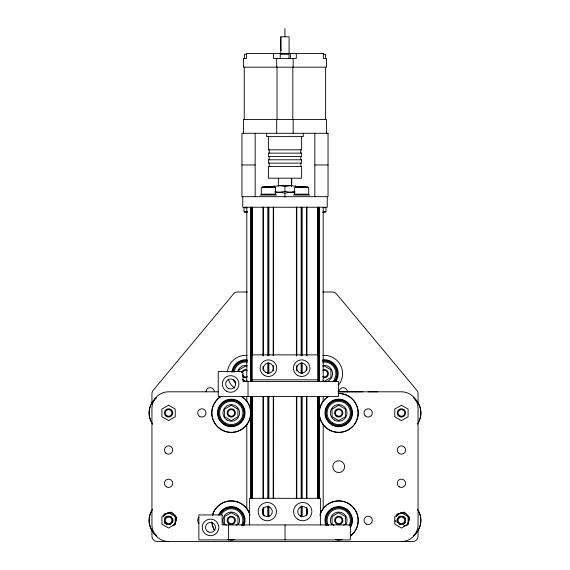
<?xml version="1.0" encoding="UTF-8"?>
<svg xmlns="http://www.w3.org/2000/svg" width="570" height="570" viewBox="0 0 570 570"><rect width="100%" height="100%" fill="white"/><g stroke="black" fill="none" stroke-linecap="round" stroke-linejoin="round"><path stroke-width="0.85" d="M175.995 520.731L176.037 520.41A6.612 6.612 0 0 0 174.684 515.344L174.484 515.088M408.861 520.731L408.897 520.41A6.612 6.612 0 0 0 407.543 515.344L407.343 515.088M163.433 516.505L164.096 514.047L171.47 512.074L176.871 517.475L174.897 524.849L172.432 525.511M395.245 520.41L395.352 521.807M396.293 516.505L396.955 514.047L404.33 512.074L409.73 517.475L407.757 524.849L403.638 525.953M175.767 521.593L175.638 521.892A6.612 6.612 0 0 1 174.912 523.246M408.626 521.593L408.505 521.892A6.612 6.612 0 0 1 407.771 523.246M272.211 186.696L271.249 187.209L270.294 186.696L268.37 187.209L266.454 186.696L265.492 187.209L264.53 186.696M305.47 186.696L304.508 187.209L303.546 186.696L301.63 187.209L299.706 186.696L298.751 187.209L297.789 186.696M247.031 380.56L245.691 381.33L242.364 379.413M322.934 366.745L324.273 365.969L330.928 369.809L330.928 377.49L324.273 381.33L322.934 380.56M236.172 525.234L237.932 524.215L237.932 516.534L231.278 512.694L224.623 516.534L224.623 524.215L226.376 525.234M343.625 525.234L345.377 524.215L345.377 516.534L338.722 512.694L332.068 516.534L332.068 524.215L333.828 525.234M246.96 211.969L246.397 211.89M167.352 513.178L167.053 513.299A6.612 6.612 0 0 0 163.668 516.313M400.211 513.178L399.912 513.299A6.612 6.612 0 0 0 396.528 516.313M274.12 185.613L274.12 186.39L279.528 185.613L284.936 186.39L291.598 185.656L295.745 186.39L295.745 185.613M294.989 192.852L284.936 191.484L274.882 192.852M274.882 191.677L284.936 193.045L294.989 191.677M168.207 512.943L168.535 512.907A6.612 6.612 0 0 1 173.594 514.261L173.857 514.461M401.073 512.943L401.394 512.907A6.612 6.612 0 0 1 406.46 514.261L406.716 514.461M291.598 192.218L293.564 191.976M280.775 53.452L280.775 36.815L289.09 36.815L289.09 53.452M281.331 50.124L280.86 50.124L280.86 36.815M246.44 54.278L244.402 54.278L244.402 58.439M280.86 54.278L289.004 54.278L289.004 58.439M323.432 54.278L325.463 54.278L325.463 58.439M241.944 164.979L255.153 164.979M314.832 164.979L328.035 164.979M278.281 185.613L291.591 185.613M262.136 186.696L274.612 186.696M295.388 186.696L307.864 186.696M260.055 195.011L276.685 195.011M293.315 195.011L309.945 195.011M247.366 207.737L243.974 207.737L243.974 211.727L247.366 211.727M323.724 207.737L326.004 207.737L326.004 211.727L323.724 211.727M244.473 212.225L247.302 212.225M322.677 212.225L325.506 212.225M247.323 292.004L237.576 292.004A5.28 5.28 0 0 0 233.515 293.906L153.159 390.336A5.28 5.28 0 0 0 151.941 393.713L151.941 403.453M322.677 292.004L332.424 292.004A5.28 5.28 0 0 1 336.485 293.906L416.841 390.336A5.28 5.28 0 0 1 418.059 393.713L418.059 403.453M252.011 354.875L318.096 354.875M252.011 379.82L318.096 379.82M338.017 391.797L362.891 391.797M368.17 391.797L377.732 391.797M218.339 391.804L168.57 391.804A16.63 16.63 0 0 0 151.941 408.441L151.941 524.87A16.63 16.63 0 0 0 168.57 541.5M338.323 391.804L401.43 391.804A16.63 16.63 0 0 1 418.059 408.441L418.059 524.87A16.63 16.63 0 0 1 401.43 541.5M323.019 211.969L323.589 211.89M247.031 366.745L245.691 365.969L239.037 369.809L239.037 371.832M243.019 379.82L244.687 381.487M418.059 530.022L418.059 536.22A5.28 5.28 0 0 1 412.78 541.5L157.22 541.5A5.28 5.28 0 0 1 151.941 536.22L151.941 530.022M327.237 196.671L327.237 207.238L242.742 207.238L242.742 196.671M326.453 133.287L326.453 119.565L243.418 119.565L243.418 133.287M325.62 67.175L325.62 119.565M323.197 207.238L323.197 381.572M323.197 396.692L323.197 401.137M323.197 424.265L323.197 508.761M320.411 524.92L320.411 498.308L249.589 498.308L249.589 524.92M319.464 207.238L319.464 381.572M319.464 396.692L319.464 498.087M318.68 207.238L318.68 381.572M318.68 396.692L318.68 498.087M318.373 207.238L318.373 381.572M318.373 396.692L318.373 498.087M318.195 207.238L318.195 381.572M318.195 396.692L318.195 498.087M318.01 207.238L318.01 381.572M318.01 396.692L318.01 498.087M317.433 207.238L317.433 355.773M317.433 396.692L317.433 498.087M314.832 133.287L314.832 196.671M306.867 207.238L306.867 355.773M306.867 366.446L306.867 370.008M306.867 396.692L306.867 498.087M306.867 507.87L306.867 514.988M306.689 207.238L306.617 355.773M306.689 366.446L306.617 370.008M306.617 396.692L306.689 498.087M306.617 507.87L306.689 514.988M306.517 207.238L306.517 355.773M306.517 366.446L306.517 370.008M306.517 396.692L306.517 498.087M306.517 507.87L306.517 514.988M303.233 133.287L303.233 136.615L266.639 136.615L266.639 133.287M302.129 207.238L302.129 355.773M302.129 362.891L302.129 373.564M302.129 396.692L302.129 498.087M302.129 506.096L302.129 516.769M301.63 136.615L301.63 149.817L268.37 149.817L268.37 136.615M301.63 207.238L301.63 355.773M301.63 362.891L301.63 373.564M301.63 396.692L301.63 498.087M301.63 506.096L301.63 516.769M301.131 207.238L301.131 355.773M301.131 362.891L301.131 373.564M301.131 396.692L301.131 498.087M301.131 506.096L301.131 516.769M300.803 149.817L300.803 153.145M300.803 156.472L300.803 159.799M300.803 163.12L300.803 166.447M296.742 207.238L296.742 355.773M296.742 365.555L296.742 370.892M296.742 396.692L296.742 498.087M296.642 207.238L296.642 355.773M296.642 396.692L296.642 498.087M296.571 207.238L296.571 355.773M296.571 396.692L296.571 498.087M296.393 207.238L296.393 355.773M296.393 396.692L296.393 498.087M296.286 53.452L296.286 58.439L273.586 58.439L273.586 53.452M293.165 58.439L293.165 67.175M293.165 119.565L293.165 133.287M292.823 67.175L292.823 119.565M291.655 178.36L291.655 186.369M291.605 178.182L291.605 186.112M290.401 53.452L290.401 58.439M285.05 524.92L285.05 539.89M284.936 28.5L284.936 36.815M284.936 186.39L284.936 191.484M284.936 193.045L284.936 197.291M280.226 53.452L280.226 58.439M278.395 178.182L278.345 186.369M277.048 67.175L277.048 119.565M276.699 58.439L276.699 67.175M276.699 119.565L276.699 133.287M273.6 207.238L273.6 355.773M273.6 367.337L273.6 369.118M273.6 396.692L273.6 498.087M273.422 207.238L273.351 355.773M273.351 367.337L273.422 369.118M273.422 396.692L273.351 498.087M273.251 207.238L273.251 355.773M273.251 365.555L273.251 370.892M273.251 396.692L273.251 498.087M269.197 149.817L269.197 153.145M269.197 156.472L269.197 159.799M269.197 163.12L269.197 166.447M268.862 207.238L268.862 355.773M268.862 362.891L268.862 373.564M268.862 396.692L268.862 498.087M268.862 506.096L268.862 516.769M268.363 207.238L268.363 355.773M268.363 362.891L268.363 373.564M268.363 396.692L268.363 498.087M268.363 506.096L268.363 516.769M267.864 207.238L267.864 355.773M267.864 362.891L267.864 373.564M267.864 396.692L267.864 498.087M267.864 506.096L267.864 516.769M263.475 207.238L263.475 355.773M263.475 366.446L263.475 370.008M263.475 396.692L263.475 498.087M263.475 507.87L263.475 514.988M263.376 207.238L263.376 355.773M263.376 366.446L263.376 370.008M263.376 396.692L263.376 498.087M263.376 507.87L263.376 514.988M263.304 207.238L263.304 355.773M263.304 366.446L263.304 370.008M263.304 396.692L263.304 498.087M263.304 507.87L263.304 514.988M263.126 207.238L263.126 355.773M263.126 366.446L263.126 370.008M263.126 396.692L263.126 498.087M263.126 507.87L263.126 514.988M255.153 133.287L255.153 196.671M252.56 207.238L252.56 355.773M252.56 396.692L252.56 498.087M251.983 207.238L251.954 381.572M251.983 396.692L251.954 498.087M251.797 207.238L251.797 381.572M251.797 396.692L251.797 498.087M251.619 207.238L251.619 381.572M251.619 396.692L251.619 498.087M251.313 207.238L251.313 381.572M251.313 396.692L251.313 498.087M250.529 207.238L250.529 381.572M250.529 396.692L250.529 498.087M248.014 381.487L248.014 396.456M246.796 207.238L246.796 381.572M246.796 396.692L246.796 401.137M246.796 424.265L246.796 508.761M244.245 67.175L244.245 119.565M228.613 524.92L228.613 539.89M224.074 524.535A8.315 8.315 0 0 1 231.278 512.059A8.315 8.315 0 0 1 238.481 524.535M234.676 539.619A19.544 19.544 0 0 1 227.879 539.619M214.349 530.15A19.544 19.544 0 0 1 211.805 522.077M212.396 515.316A19.544 19.544 0 0 1 249.917 514.503M232.959 539.683A19.38 19.38 0 0 1 229.589 539.683M214.498 530.064A19.38 19.38 0 0 1 211.969 522.063M212.56 515.358A19.38 19.38 0 0 1 249.995 515.358M219.022 515.301A13.267 13.267 0 0 1 236.351 508.119A13.267 13.267 0 0 1 243.533 525.455M218.702 514.774A13.766 13.766 0 0 1 236.543 507.663A13.766 13.766 0 0 1 244.124 525.305M220.305 514.047A12.661 12.661 0 0 1 236.878 509.017A12.661 12.661 0 0 1 242.977 525.219M221.189 514.553A11.642 11.642 0 0 1 236.764 510.107A11.642 11.642 0 0 1 241.716 525.526M320.084 514.503A19.544 19.544 0 0 1 349.93 504.365A19.544 19.544 0 0 1 350.621 535.878M342.121 539.619A19.544 19.544 0 0 1 335.324 539.619M320.005 515.358A19.38 19.38 0 0 1 349.488 504.265A19.38 19.38 0 0 1 350.522 535.75M340.411 539.683A19.38 19.38 0 0 1 337.041 539.683M326.468 525.455A13.267 13.267 0 0 1 339.592 507.143A13.267 13.267 0 0 1 350.208 527.008M325.876 525.305A13.766 13.766 0 0 1 339.805 506.659A13.766 13.766 0 0 1 350.643 527.257M327.023 525.219A12.661 12.661 0 0 1 338.722 507.713A12.661 12.661 0 0 1 350.422 525.219M328.284 525.526A11.642 11.642 0 0 1 338.722 508.732A11.642 11.642 0 0 1 349.168 525.526M331.519 524.535A8.315 8.315 0 0 1 338.722 512.059A8.315 8.315 0 0 1 345.926 524.535M338.722 393.414A19.515 19.515 0 0 1 357.155 419.335A19.515 19.515 0 0 1 326.617 428.234A19.515 19.515 0 0 1 328.242 396.464M338.722 393.549A19.38 19.38 0 0 1 357.027 419.292A19.38 19.38 0 0 1 326.703 428.127A19.38 19.38 0 0 1 328.32 396.585M241.773 396.442A19.544 19.544 0 0 1 246.062 425.705A19.544 19.544 0 0 1 216.486 425.705A19.544 19.544 0 0 1 220.782 396.442M241.68 396.585A19.38 19.38 0 0 1 245.941 425.598A19.38 19.38 0 0 1 216.614 425.598A19.38 19.38 0 0 1 220.868 396.585M198.894 523.317A4.161 4.161 0 0 1 198.894 517.439M152.561 424.137A19.544 19.544 0 0 1 156.672 397.425M151.791 422.619A19.38 19.38 0 0 1 156.109 398.088M413.307 397.447A19.515 19.515 0 0 1 417.418 424.116M413.891 398.088A19.38 19.38 0 0 1 418.209 422.619M417.418 509.188A19.515 19.515 0 0 1 413.307 535.857M418.209 510.684A19.38 19.38 0 0 1 413.891 535.216M405.491 525.269A6.612 6.612 0 0 1 404.793 525.597M397.24 522.469A5.942 5.942 0 0 1 396.905 521.807M406.553 515.251A5.942 5.942 0 0 1 407.044 515.807M405.249 522.583A4.41 4.41 0 0 1 403.631 524.193M400.29 524.635A4.41 4.41 0 0 1 399.228 524.193M397.611 522.583A4.41 4.41 0 0 1 397.611 518.173M398.316 517.261A4.41 4.41 0 0 1 400.29 516.121M402.57 516.121A4.41 4.41 0 0 1 405.249 518.173M156.109 535.216A19.38 19.38 0 0 1 151.791 510.684M156.672 535.878A19.544 19.544 0 0 1 152.561 509.167M174.434 523.844A6.612 6.612 0 0 1 173.893 524.393M165.293 523.652A5.942 5.942 0 0 1 164.381 522.469M172.389 518.173A4.41 4.41 0 0 1 172.389 522.583M170.772 524.193A4.41 4.41 0 0 1 169.71 524.635M166.369 524.193A4.41 4.41 0 0 1 164.751 522.583M164.751 518.173A4.41 4.41 0 0 1 167.43 516.121M169.71 516.121A4.41 4.41 0 0 1 171.684 517.261M234.555 388.163A18.297 18.297 0 0 1 228.242 379.15M227.466 372.06A18.297 18.297 0 0 1 247.287 355.423M235.845 383.503A13.929 13.929 0 0 1 232.966 379.321M231.833 372.196A13.929 13.929 0 0 1 247.145 359.791M235.695 382.427A13.309 13.309 0 0 1 234.17 380.304M232.503 371.911A13.309 13.309 0 0 1 247.43 360.461M233.137 371.996A12.661 12.661 0 0 1 247.344 361.095M234.149 372.132A11.642 11.642 0 0 1 247.216 362.107M237.662 371.498A8.315 8.315 0 0 1 247.138 365.463M246.767 377.668A4.161 4.161 0 0 1 242.756 376.592M241.68 372.573A4.161 4.161 0 0 1 246.767 369.638M247.359 376.535A3.327 3.327 0 0 1 242.478 374.511M242.478 372.787A3.327 3.327 0 0 1 247.359 370.771M323.197 369.638A4.161 4.161 0 0 1 328.434 373.649A4.161 4.161 0 0 1 323.197 377.668M322.827 365.463A8.315 8.315 0 0 1 332.395 371.847A8.315 8.315 0 0 1 326.425 381.686M205.991 391.804A4.161 4.161 0 0 1 210.152 387.643A4.161 4.161 0 0 1 214.313 391.804M339.057 391.804A4.161 4.161 0 0 1 343.218 387.643A4.161 4.161 0 0 1 347.372 391.804M322.684 355.423A18.297 18.297 0 0 1 338.288 385.413M322.82 359.791A13.929 13.929 0 0 1 335.545 381.836M322.535 360.461A13.309 13.309 0 0 1 334.832 381.75M322.62 361.095A12.661 12.661 0 0 1 334.319 381.358M322.755 362.107A11.642 11.642 0 0 1 332.51 381.886M322.613 370.771A3.327 3.327 0 0 1 327.6 373.649A3.327 3.327 0 0 1 322.613 376.535M168.57 405.249L161.916 409.089L161.916 416.77L168.57 420.61L175.225 416.77L175.225 409.089L168.57 405.249M231.278 405.249L224.623 409.089L224.623 416.77L231.278 420.61L237.932 416.77L237.932 409.089L231.278 405.249M338.722 405.249L332.068 409.089L332.068 416.77L338.722 420.61L345.377 416.77L345.377 409.089L338.722 405.249M168.57 512.694L161.916 516.534L161.916 524.215L168.57 528.055L175.225 524.215L175.225 516.534L168.57 512.694M401.43 405.249L394.775 409.089L394.775 416.77L401.43 420.61L408.084 416.77L408.084 409.089L401.43 405.249M401.43 512.694L394.775 516.534L394.775 524.215L401.43 528.055L408.084 524.215L408.084 516.534L401.43 512.694M323.333 53.452L246.532 53.452L246.532 58.439L243.418 58.439L243.418 67.175L326.453 67.175L326.453 58.439L323.333 58.439L323.333 53.452M328.035 133.287L241.944 133.287L241.944 196.671L328.035 196.671L328.035 133.287M301.63 153.145L268.37 153.145L268.37 156.472L301.63 156.472L301.63 153.145M301.63 159.799L268.37 159.799L268.37 163.12L301.63 163.12L301.63 159.799M301.63 166.447L268.37 166.447L268.37 178.196L301.63 178.196L301.63 166.447M275.438 187.53L261.302 187.53L261.302 194.178L275.438 194.178L275.438 187.53M308.698 187.53L294.562 187.53L294.562 194.178L308.698 194.178L308.698 187.53M241.359 371.505L218.239 371.505L218.239 396.456L338.409 396.456L338.409 381.487L243.019 381.487L243.019 373.165L241.359 371.505M222.15 514.945L198.866 514.945L198.866 539.89L350.343 539.89L350.343 524.92L222.15 524.92L222.15 514.945M206.354 534.617A8.315 8.315 0 0 0 218.823 527.421A8.315 8.315 0 0 0 206.354 520.218A8.315 8.315 0 0 0 206.354 534.617M208.014 531.739A4.987 4.987 0 0 0 215.503 527.421A4.987 4.987 0 0 0 208.014 523.096A4.987 4.987 0 0 0 208.014 531.739M300.233 515.936A4.987 4.987 0 0 0 307.722 511.618A4.987 4.987 0 0 0 300.233 507.293A4.987 4.987 0 0 0 300.233 515.936M264.829 515.936A4.987 4.987 0 0 0 272.31 511.618A4.987 4.987 0 0 0 264.829 507.293A4.987 4.987 0 0 0 264.829 515.936M262.749 519.541A9.149 9.149 0 0 0 276.471 511.618A9.149 9.149 0 0 0 262.749 503.695A9.149 9.149 0 0 0 262.749 519.541M298.153 519.541A9.149 9.149 0 0 0 311.876 511.618A9.149 9.149 0 0 0 298.153 503.695A9.149 9.149 0 0 0 298.153 519.541M265.926 372.502A4.987 4.987 0 0 0 273.408 368.177A4.987 4.987 0 0 0 265.926 363.86A4.987 4.987 0 0 0 265.926 372.502M228.135 388.298A4.987 4.987 0 0 0 235.624 383.981A4.987 4.987 0 0 0 228.135 379.656A4.987 4.987 0 0 0 228.135 388.298M264.259 375.381A8.315 8.315 0 0 0 276.735 368.177A8.315 8.315 0 0 0 264.259 360.974A8.315 8.315 0 0 0 264.259 375.381M226.475 391.184A8.315 8.315 0 0 0 238.951 383.981A8.315 8.315 0 0 0 226.475 376.777A8.315 8.315 0 0 0 226.475 391.184M298.153 371.704A4.987 4.987 0 0 0 306.503 369.467A4.987 4.987 0 0 0 300.39 363.361A4.987 4.987 0 0 0 298.153 371.704M297.526 375.381A8.315 8.315 0 0 0 310.002 368.177A8.315 8.315 0 0 0 297.526 360.974A8.315 8.315 0 0 0 297.526 375.381M229.197 523.98A4.161 4.161 0 0 0 235.431 520.374A4.161 4.161 0 0 0 229.197 516.776A4.161 4.161 0 0 0 229.197 523.98M228.926 415.281A3.327 3.327 0 0 0 234.491 413.791A3.327 3.327 0 0 0 230.415 409.716A3.327 3.327 0 0 0 228.926 415.281M229.197 416.528A4.161 4.161 0 0 0 235.431 412.929A4.161 4.161 0 0 0 229.197 409.324A4.161 4.161 0 0 0 229.197 416.528M228.926 522.726A3.327 3.327 0 0 0 234.491 521.236A3.327 3.327 0 0 0 230.415 517.161A3.327 3.327 0 0 0 228.926 522.726M336.642 523.98A4.161 4.161 0 0 0 342.884 520.374A4.161 4.161 0 0 0 336.642 516.776A4.161 4.161 0 0 0 336.642 523.98M337.062 523.26A3.327 3.327 0 0 0 342.05 520.374A3.327 3.327 0 0 0 337.062 517.496A3.327 3.327 0 0 0 337.062 523.26M334.569 420.133A8.315 8.315 0 0 0 347.037 412.929A8.315 8.315 0 0 0 334.569 405.726A8.315 8.315 0 0 0 334.569 420.133M332.089 424.415A13.267 13.267 0 0 0 351.989 412.929A13.267 13.267 0 0 0 332.089 401.444A13.267 13.267 0 0 0 332.089 424.415M331.84 424.849A13.766 13.766 0 0 0 352.488 412.929A13.766 13.766 0 0 0 331.84 401.009A13.766 13.766 0 0 0 331.84 424.849M332.395 423.895A12.661 12.661 0 0 0 351.391 412.929A12.661 12.661 0 0 0 332.395 401.964A12.661 12.661 0 0 0 332.395 423.895M332.901 423.011A11.642 11.642 0 0 0 350.365 412.929A11.642 11.642 0 0 0 332.901 402.847A11.642 11.642 0 0 0 332.901 423.011M336.642 416.528A4.161 4.161 0 0 0 342.884 412.929A4.161 4.161 0 0 0 336.642 409.324A4.161 4.161 0 0 0 336.642 416.528M227.117 420.133A8.315 8.315 0 0 0 239.592 412.929A8.315 8.315 0 0 0 227.117 405.726A8.315 8.315 0 0 0 227.117 420.133M337.062 415.808A3.327 3.327 0 0 0 342.05 412.929A3.327 3.327 0 0 0 337.062 410.044A3.327 3.327 0 0 0 337.062 415.808M224.644 424.415A13.267 13.267 0 0 0 244.537 412.929A13.267 13.267 0 0 0 224.644 401.444A13.267 13.267 0 0 0 224.644 424.415M224.395 424.849A13.766 13.766 0 0 0 245.036 412.929A13.766 13.766 0 0 0 224.395 401.009A13.766 13.766 0 0 0 224.395 424.849M224.943 423.895A12.661 12.661 0 0 0 243.939 412.929A12.661 12.661 0 0 0 224.943 401.964A12.661 12.661 0 0 0 224.943 423.895M225.456 423.011A11.642 11.642 0 0 0 242.92 412.929A11.642 11.642 0 0 0 225.456 402.847A11.642 11.642 0 0 0 225.456 423.011M365.228 415.865A4.161 4.161 0 0 0 372.182 414.005A4.161 4.161 0 0 0 367.087 408.911A4.161 4.161 0 0 0 365.228 415.865M366.082 523.98A4.161 4.161 0 0 0 372.324 520.374A4.161 4.161 0 0 0 366.082 516.776A4.161 4.161 0 0 0 366.082 523.98M199.757 416.528A4.161 4.161 0 0 0 205.991 412.929A4.161 4.161 0 0 0 199.757 409.324A4.161 4.161 0 0 0 199.757 416.528M398.487 452.958A4.161 4.161 0 0 0 405.448 451.098A4.161 4.161 0 0 0 400.354 446.004A4.161 4.161 0 0 0 398.487 452.958M399.349 486.887A4.161 4.161 0 0 0 405.591 483.282A4.161 4.161 0 0 0 399.349 479.684A4.161 4.161 0 0 0 399.349 486.887M166.49 486.887A4.161 4.161 0 0 0 172.731 483.282A4.161 4.161 0 0 0 166.49 479.684A4.161 4.161 0 0 0 166.49 486.887M165.628 452.958A4.161 4.161 0 0 0 172.589 451.098A4.161 4.161 0 0 0 167.495 446.004A4.161 4.161 0 0 0 165.628 452.958M334.526 470.849A5.935 5.935 0 0 0 344.458 468.191A5.935 5.935 0 0 0 337.191 460.916A5.935 5.935 0 0 0 334.526 470.849M166.49 416.528A4.161 4.161 0 0 0 172.731 412.929A4.161 4.161 0 0 0 166.49 409.324A4.161 4.161 0 0 0 166.49 416.528M166.91 415.808A3.327 3.327 0 0 0 171.898 412.929A3.327 3.327 0 0 0 166.91 410.044A3.327 3.327 0 0 0 166.91 415.808M399.349 416.528A4.161 4.161 0 0 0 405.591 412.929A4.161 4.161 0 0 0 399.349 409.324A4.161 4.161 0 0 0 399.349 416.528M399.77 415.808A3.327 3.327 0 0 0 404.757 412.929A3.327 3.327 0 0 0 399.77 410.044A3.327 3.327 0 0 0 399.77 415.808M399.349 523.98A4.161 4.161 0 0 0 405.591 520.374A4.161 4.161 0 0 0 399.349 516.776A4.161 4.161 0 0 0 399.349 523.98M399.77 523.26A3.327 3.327 0 0 0 404.757 520.374A3.327 3.327 0 0 0 399.77 517.496A3.327 3.327 0 0 0 399.77 523.26M166.49 523.98A4.161 4.161 0 0 0 172.731 520.374A4.161 4.161 0 0 0 166.49 516.776A4.161 4.161 0 0 0 166.49 523.98M166.219 522.726A3.327 3.327 0 0 0 171.784 521.236A3.327 3.327 0 0 0 167.708 517.161A3.327 3.327 0 0 0 166.219 522.726"/></g></svg>
